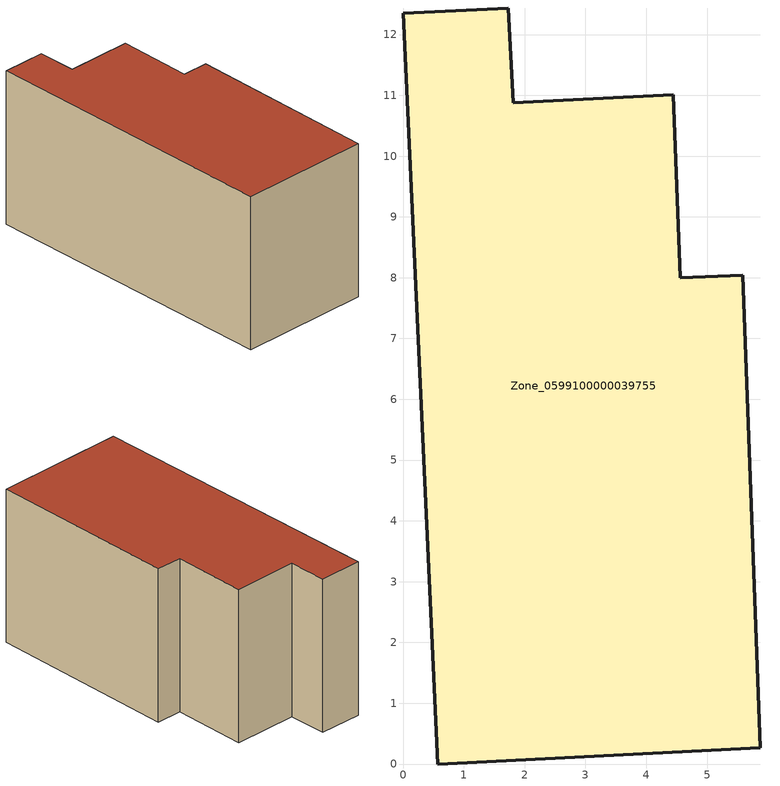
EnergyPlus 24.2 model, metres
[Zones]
Zone_0599100000039755
 floor ground (C_G): 1.81,10.88 4.45,11.01 4.56,8 5.59,8.04 5.88,0.27 0.57,0 0,12.35 1.73,12.44 z0
 wall outside (C_F): 0.57,0 5.88,0.27 5.59,8.04 4.56,8 4.45,11.01 1.81,10.88 1.73,12.44 0,12.35 0.57,0 z0:6.24
 roof outside (C_R): 4.45,11.01 1.81,10.88 1.73,12.44 0,12.35 0.57,0 5.88,0.27 5.59,8.04 4.56,8 z6.24
[BUILDING]
Pand.0599100000039755: North Axis=0; Terrain=City; Loads Convergence Tolerance Value=0.04; Temperature Convergence Tolerance Value=0.4; Solar Distribution=FullExterior; Maximum Number of Warmup Days=25; Minimum Number of Warmup Days=1
[Site:Location]
Rotterdam.The.Hague.AP_ZH_NLD Design_Conditions: Latitude=51.96; Longitude=4.45; Time Zone=1; Elevation=-4.5
[SITE:GROUNDTEMPERATURE:BUILDINGSURFACE]
18, 18, 18, 18, 18, 18, 18, 18, 18, 18, 18, 18
[MATERIAL] Thermal Absorptance=0.9; Solar Absorptance=0.7; Visible Absorptance=0.7
Name | Roughness | Thickness | Conductivity | Density | Specific Heat
G.TI.1946 | MediumSmooth | 0.15 | 1 | 540 | 1210
F.TI.1946 | Rough | 0.3 | 0.857143 | 1920 | 840
R.TI.1946 | MediumRough | 0.2 | 0.1 | 1500 | 1000
[CONSTRUCTION]
C_G: G.TI.1946
C_F: F.TI.1946
C_R: R.TI.1946
[ZONE]
Zone_0599100000039755: Type=1; Multiplier=1; Ceiling Height=Autocalculate; Volume=Autocalculate; Floor Area=autocalculate; Part of Total Floor Area=Yes
[ZONEINFILTRATION:DESIGNFLOWRATE]
Infil_Zone_0599100000039755: Zone or ZoneList or Space or SpaceList=Zone_0599100000039755; Schedule=AlwaysOn; Design Flow Rate Calculation Method=Flow/Area; Flow Rate per Floor Area=0.003; Constant Term Coefficient=1; Temperature Term Coefficient=0; Velocity Term Coefficient=0; Velocity Squared Term Coefficient=0
[HVACTEMPLATE:ZONE:IDEALLOADSAIRSYSTEM]
Zone_0599100000039755: Maximum Heating Supply Air Temperature=50; Minimum Cooling Supply Air Temperature=13; Maximum Heating Supply Air Humidity Ratio=0.0156; Minimum Cooling Supply Air Humidity Ratio=0.0077; Heating Limit=NoLimit; Cooling Limit=NoLimit; Dehumidification Control Type=ConstantSensibleHeatRatio; Cooling Sensible Heat Ratio=0.7; Dehumidification Setpoint=60; Humidification Control Type=None; Humidification Setpoint=30; Outdoor Air Method=None; Outdoor Air Flow Rate per Person=0.00944; Outdoor Air Flow Rate per Zone Floor Area=0; Outdoor Air Flow Rate per Zone=0; Demand Controlled Ventilation Type=None; Outdoor Air Economizer Type=NoEconomizer; Heat Recovery Type=None; Sensible Heat Recovery Effectiveness=0.7; Latent Heat Recovery Effectiveness=0.65
[ZONECONTROL:THERMOSTAT]
ThermostatControl_Zone_0599100000039755: Zone or ZoneList=Zone_0599100000039755; Control Type Schedule=DualSetpointControlType; Control 1=Thermostat_Zone_0599100000039755; Temperature Difference Between Cutout And Setpoint=0
[THERMOSTATSETPOINT:DUALSETPOINT]
Thermostat_Zone_0599100000039755: Heating Setpoint Temperature Schedule=HeatingSetpoint_Zone_0599100000039755; Cooling Setpoint Temperature Schedule=CoolingSetpoint_Zone_0599100000039755
[SCHEDULE:COMPACT]
HeatingSetpoint_Zone_0599100000039755: Through: 12/31, For: AllDays, Until: 24:00, 21
CoolingSetpoint_Zone_0599100000039755: Through: 12/31, For: AllDays, Until: 24:00, 24
DualSetpointControlType: Through: 12/31, For: AllDays, Until: 24:00, 4
AlwaysOn: Through: 12/31, For: AllDays, Until: 24:00, 1
